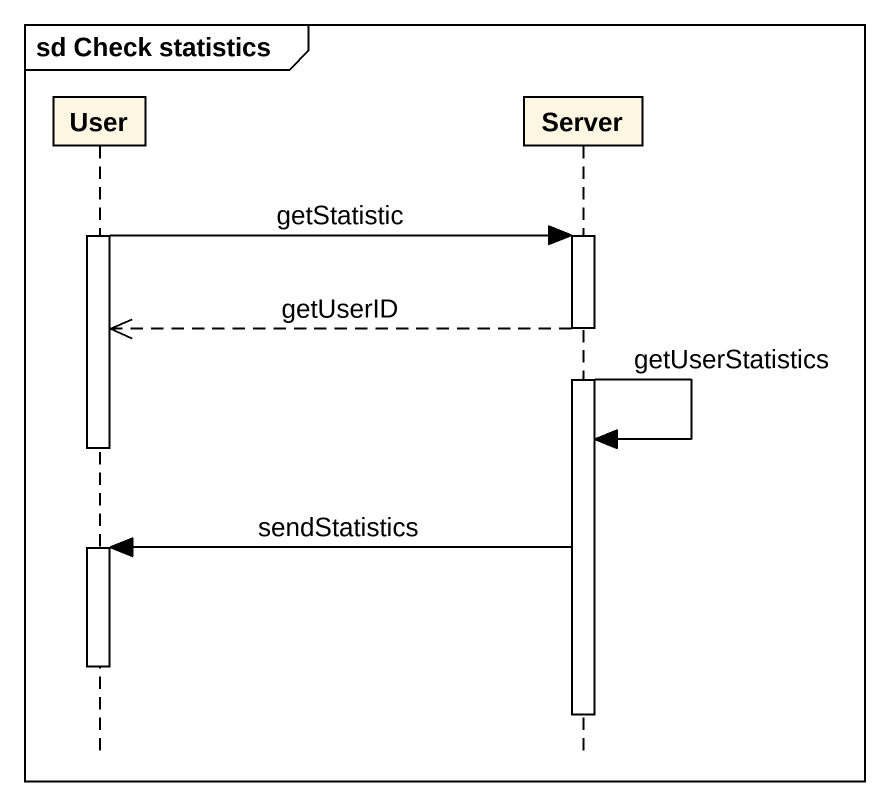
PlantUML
@startuml
mainframe sd Check statistics
hide footbox
participant User
participant Server

activate User
User -> Server : getStatistic
activate Server
Server -->> User : getUserID
Server -> Server : getUserStatistics
deactivate User
Server -> User : sendStatistics
activate User
deactivate User
deactivate Server
@enduml
